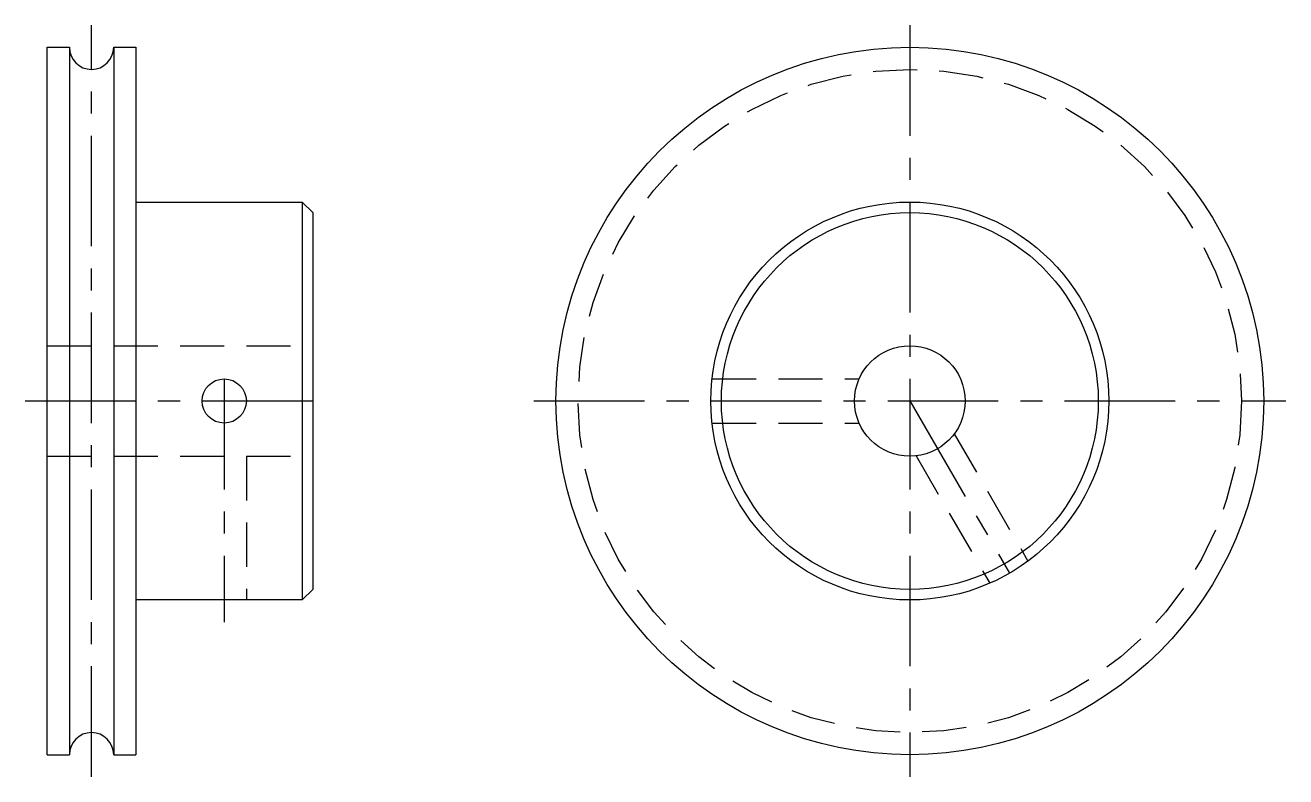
# Model space of a CAD drawing. Header units: inches. Extents: x 0.88 to 8, y 0.88 to 5.12.
import ezdxf

# ---------------------------------------------------------------- set-up
doc = ezdxf.new("R2010")
doc.units = ezdxf.units.IN
doc.header["$MEASUREMENT"] = 0
doc.linetypes.add('CENTER', pattern=[2, 1.25, -0.25, 0.25, -0.25])
doc.linetypes.add('HIDDEN', pattern=[0.375, 0.25, -0.125])
doc.layers.add('center', color=4, linetype='CENTER')
doc.layers.add('hidden', color=2, linetype='HIDDEN')

msp = doc.modelspace()

# ---------------------------------------------------------------- linework, layer by layer
for p, q in [((1, 1), (1, 5)), ((1, 5), (1.125, 5)), ((1.125, 5), (1.125, 1)), ((1.375, 5), (1.5, 5)), ((1.375, 5), (1.375, 1)), ((1.5, 5), (1.5, 1)), ((1.5, 4.125), (2.44, 4.125)), ((2.5, 4.065), (2.44, 4.125)), ((2.44, 4.125), (2.44, 1.875)), ((2.5, 4.065), (2.5, 1.935)), ((2.5, 1.935), (2.44, 1.875)), ((2.44, 1.875), (1.5, 1.875)), ((1, 1), (1.125, 1)), ((1.375, 1), (1.5, 1))]:
    msp.add_line(p, q)
for centre, radius in [((5.875, 3), 2), ((5.875, 3), 1.125), ((5.875, 3), 1.065), ((5.875, 3), 0.3125), ((2, 3), 0.125)]:
    msp.add_circle(centre, radius)
for centre, start, end in [((1.25, 5), 180, 0), ((1.25, 1), 0, 180)]:
    msp.add_arc(centre, 0.125, start, end)
at = {"layer": 'center', "ltscale": 0.5}
for p, q in [((1.25, 0.875), (1.25, 5.125)), ((5.875, 5.125), (5.875, 0.875)), ((2, 3.125), (2, 1.75)), ((0.875, 3), (2.625, 3)), ((3.75, 3), (8, 3)), ((5.875, 3), (6.4387, 2.0264))]:
    msp.add_line(p, q, dxfattribs=at)
at = {"layer": 'hidden'}
for p, q in [((1, 3.3125), (2.5, 3.3125)), ((4.757, 3.125), (5.5886, 3.125)), ((4.757, 2.875), (5.5886, 2.875)), ((6.1265, 2.8146), (6.5427, 2.0946)), ((1, 2.6875), (2.5, 2.6875)), ((2.125, 2.6875), (2.125, 1.875)), ((5.9101, 2.6895), (6.3263, 1.9695))]:
    msp.add_line(p, q, dxfattribs=at)
msp.add_circle((5.875, 3), 1.875, dxfattribs=at)

doc.saveas('drawing.dxf')
